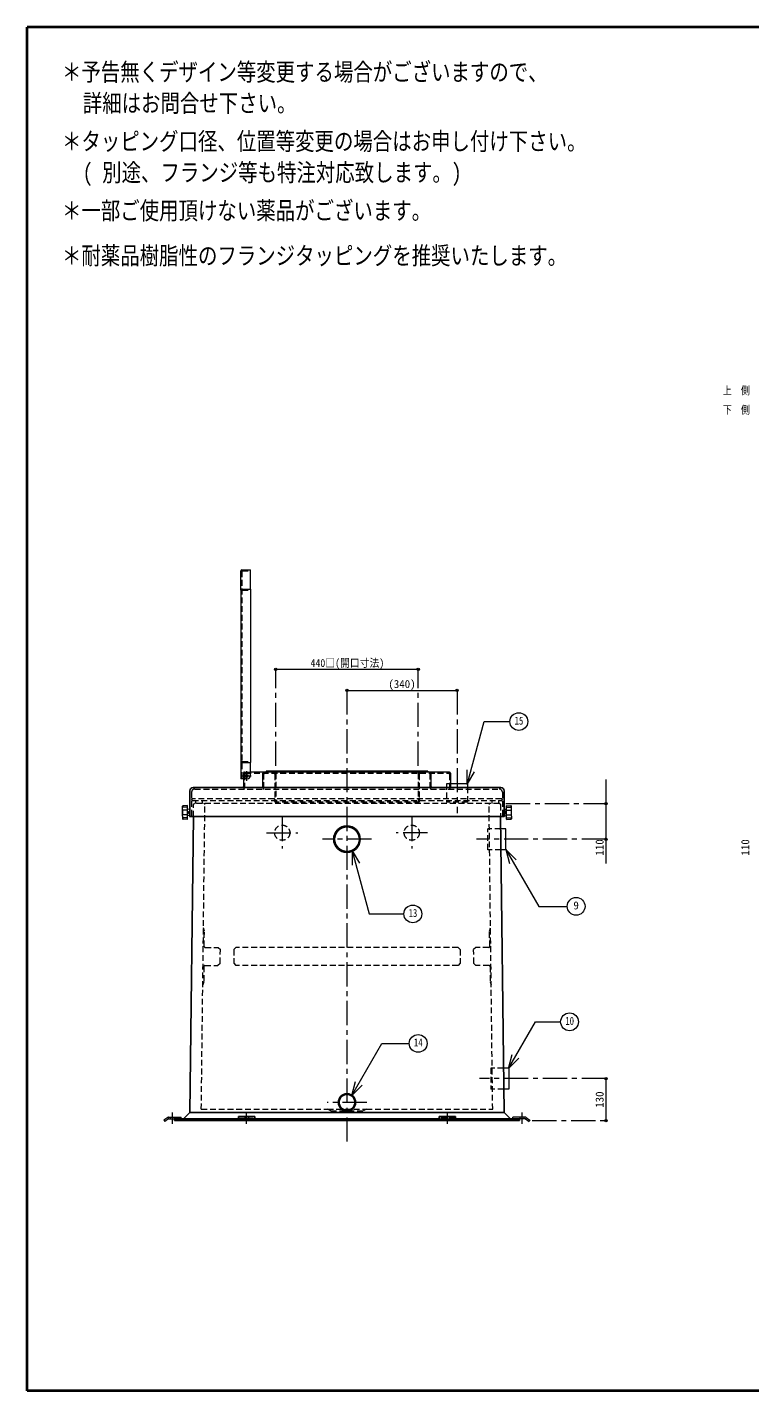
# Model space of a CAD drawing. Units: millimetres, scale not verified. Extents: x -3184 to 2891, y -2037 to 2178.
# Drawn here: x -3184 to -953, y -2037 to 2178 of the extents above; entities that cross this region are included whole.
import ezdxf
from ezdxf.enums import TextEntityAlignment as Align

# ---------------------------------------------------------------- set-up
doc = ezdxf.new("R2010")
doc.units = ezdxf.units.MM
doc.header["$LTSCALE"] = 15
doc.header["$PDMODE"] = 32
doc.header["$PDSIZE"] = 7.5
doc.linetypes.add('CHAIN1', pattern=[8, 5, -1, 1, -1])
doc.linetypes.add('DASHED1', pattern=[1.8, 1.2, -0.6])
doc.layers.add('0-0', color=7, linetype='Continuous', lineweight=18)
doc.styles.add('ＭＳ ゴシック', font='')
doc.styles.get('ＭＳ ゴシック').set_extended_font_data('MS Gothic')

msp = doc.modelspace()

# ---------------------------------------------------------------- linework, layer by layer
at = {"layer": '0-0', "color": 1, "lineweight": 40}
for p, q in [((-3184.2, -2037.13), (-3184.2, 2177.87)), ((2890.8, 2177.87), (-3184.2, 2177.87)), ((2890.8, -2037.13), (-3184.2, -2037.13))]:
    msp.add_line(p, q, dxfattribs=at)
at = {"layer": '0-0', "color": 4, "lineweight": 9}
for p, q in [((-2524.7, 437.87), (-2524.7, 497.87)), ((-2521.7, 500.87), (-2494.7, 500.87)), ((-2494.7, 440.87), (-2494.7, 500.87)), ((-1976.7, 192.87), (-2416.7, 192.87)), ((-2196.7, 127.87), (-1856.7, 127.87)), ((-2524.7, -92.13), (-2524.7, -145.13)), ((-2494.7, -135.13), (-2494.7, -95.13)), ((-2453.7, -125.13), (-2494.7, -125.13)), ((-1879.7, -125.13), (-1939.7, -125.13)), ((-2504.7, -145.13), (-2524.7, -145.13)), ((-2516.7, -145.13), (-2516.7, -169.13)), ((-1876.7, -128.13), (-1876.7, -169.13)), ((-1824.2, -161.13), (-1876.7, -161.13)), ((-1824.2, -161.13), (-1824.2, -172.13)), ((-1396.7, -147.13), (-1396.7, -407.13)), ((-1705.58, -299.63), (-1721.97, -299.63)), ((-1705.58, -364.63), (-1705.58, -299.63)), ((-1705.58, -364.63), (-1721.2, -364.63)), ((-1396.7, -1072.13), (-1396.7, -1202.13))]:
    msp.add_line(p, q, dxfattribs=at)
at = {"layer": '0-0', "color": 4, "linetype": 'DASHED1', "lineweight": 9}
for p, q in [((-2521.7, 496.37), (-2521.7, -145.13)), ((-2520.2, 497.87), (-2494.7, 497.87)), ((-2520.2, 437.87), (-2494.7, 437.87)), ((-2520.2, -92.13), (-2494.7, -92.13)), ((-2513.7, -125.13), (-2494.7, -125.13)), ((-2426.7, -122.13), (-2426.7, -125.13)), ((-1966.7, -122.13), (-1966.7, -125.13)), ((-2516.7, -128.13), (-2516.7, -145.13)), ((-2513.7, -131.13), (-2513.7, -174.13)), ((-2510.7, -128.13), (-1882.7, -128.13)), ((-2453.7, -174.13), (-2453.7, -131.13)), ((-2419.7, -131.13), (-2419.7, -217.13)), ((-2416.7, -128.13), (-2416.7, -217.13)), ((-1976.7, -128.13), (-1976.7, -217.13)), ((-1973.7, -131.13), (-1973.7, -217.13)), ((-1939.7, -174.13), (-1939.7, -131.13)), ((-1879.7, -131.13), (-1879.7, -174.13)), ((-1824.2, -172.13), (-1824.2, -217.13)), ((-2644.2, -212.13), (-2644.2, -222.13)), ((-1973.7, -217.13), (-2419.7, -217.13)), ((-1824.2, -217.13), (-1889.2, -217.13)), ((-1749.2, -212.13), (-1749.2, -222.13)), ((-1761.58, -364.63), (-1761.58, -299.63)), ((-1721.97, -299.63), (-1761.58, -299.63)), ((-1721.2, -364.63), (-1761.58, -364.63)), ((-2637.19, -616.63), (-2640.07, -606.63)), ((-2637.74, -663.59), (-2637.19, -616.63)), ((-2634.74, -666.63), (-2594.56, -666.63)), ((-2594.56, -666.63), (-2587.86, -673.41)), ((-2588.36, -715.9), (-2587.86, -673.41)), ((-1798.85, -666.63), (-1805.55, -673.41)), ((-1805.05, -715.9), (-1805.55, -673.41)), ((-1758.66, -666.63), (-1798.85, -666.63)), ((-2588.36, -715.9), (-2595.17, -722.63)), ((-1805.05, -715.9), (-1798.23, -722.63)), ((-2638.48, -725.59), (-2639.03, -772.63)), ((-2635.48, -722.63), (-2595.17, -722.63)), ((-1757.93, -722.63), (-1798.23, -722.63)), ((-1754.93, -725.59), (-1754.37, -772.63)), ((-2639.03, -772.63), (-2642.15, -782.63)), ((-1754.37, -772.63), (-1751.25, -782.63)), ((-1752.83, -1039.63), (-1752.83, -1104.63)), ((-1713.31, -1039.63), (-1752.83, -1039.63)), ((-1712.55, -1104.63), (-1752.83, -1104.63)), ((-2256.7, -1167.13), (-2136.7, -1167.13)), ((-2742.7, -1191.63), (-2742.7, -1196.63)), ((-2730.7, -1191.63), (-2730.7, -1196.63)), ((-1662.7, -1191.63), (-1662.7, -1196.63)), ((-1650.7, -1191.63), (-1650.7, -1196.63))]:
    msp.add_line(p, q, dxfattribs=at)
at = {"layer": '0-0'}
for p, q in [((-2524.7, 437.87), (-2524.7, -92.13)), ((-1825.11, -163.05), (-1773.01, 31.41)), ((-1773.01, 31.41), (-1693.35, 31.41)), ((-2521.7, -95.13), (-2494.7, -95.13)), ((-1939.7, -125.13), (-2453.7, -125.13)), ((-2446.7, -122.13), (-2446.7, -125.13)), ((-1946.7, -122.13), (-2446.7, -122.13)), ((-1946.7, -122.13), (-1946.7, -125.13)), ((-1825.11, -163.05), (-1825.11, -118.05)), ((-1825.11, -163.05), (-1802.61, -124.08)), ((-2456.7, -169.13), (-2456.7, -128.13)), ((-1936.7, -169.13), (-1936.7, -128.13)), ((-2705.2, -260.87), (-2705.2, -238.39)), ((-2705.19, -237.87), (-2704.8, -230.48)), ((-2689.2, -232.7), (-2703.75, -233.18)), ((-2689.2, -242.78), (-2703.75, -242.29)), ((-2689.72, -228.17), (-2702.87, -228.59)), ((-2689.2, -270.59), (-2689.2, -228.67)), ((-2683.66, -240.09), (-2689.2, -239.63)), ((-2686.45, -247.28), (-2686.45, -251.98)), ((-2685.83, -246.63), (-2683.2, -246.63)), ((-2685.83, -249.63), (-2683.2, -249.63)), ((-2685.83, -252.63), (-2683.2, -252.63)), ((-2683.2, -237.13), (-2681.7, -237.13)), ((-1710.2, -237.13), (-1711.7, -237.13)), ((-1707.58, -246.63), (-1710.2, -246.63)), ((-1707.58, -249.63), (-1710.2, -249.63)), ((-1707.58, -252.63), (-1710.2, -252.63)), ((-1709.74, -240.09), (-1704.2, -239.63)), ((-1706.95, -247.28), (-1706.95, -251.98)), ((-1704.2, -270.59), (-1704.2, -228.67)), ((-1704.2, -232.7), (-1689.65, -233.18)), ((-1704.2, -242.78), (-1689.65, -242.29)), ((-1703.69, -228.17), (-1690.54, -228.59)), ((-1688.22, -237.87), (-1688.61, -230.48)), ((-1688.2, -260.87), (-1688.2, -238.39)), ((-2705.19, -261.39), (-2704.8, -268.78)), ((-2689.2, -256.48), (-2703.75, -256.97)), ((-2689.2, -266.56), (-2703.75, -266.08)), ((-2689.72, -271.09), (-2702.87, -270.67)), ((-2683.66, -259.17), (-2689.2, -259.63)), ((-1709.74, -259.17), (-1704.2, -259.63)), ((-1704.2, -256.48), (-1689.65, -256.97)), ((-1704.2, -266.56), (-1689.65, -266.08)), ((-1703.69, -271.09), (-1690.54, -270.67)), ((-1688.22, -261.39), (-1688.61, -268.78)), ((-2180.67, -367.73), (-2158.17, -406.7)), ((-2180.67, -367.73), (-2180.67, -412.73)), ((-1706.13, -363.79), (-1694.49, -407.26)), ((-1706.13, -363.79), (-1604.57, -539.71)), ((-1706.13, -363.79), (-1674.31, -395.61)), ((-1604.57, -539.71), (-1516.41, -539.71)), ((-1697.82, -1041.29), (-1614.37, -896.75)), ((-1614.37, -896.75), (-1536.7, -896.75)), ((-1697.82, -1041.29), (-1686.17, -997.82)), ((-1697.82, -1041.29), (-1666, -1009.47)), ((-1696.83, -1039.63), (-1713.31, -1039.63)), ((-1696.83, -1039.63), (-1696.83, -1104.63)), ((-2182.05, -1124.69), (-2170.4, -1081.22)), ((-2182.05, -1124.69), (-2150.23, -1092.87)), ((-1696.83, -1104.63), (-1712.55, -1104.63)), ((-2750.49, -1192.52), (-2762, -1200.52)), ((-2762, -1200.52), (-2759.14, -1204.63)), ((-2748.28, -1197.08), (-2759.14, -1204.63)), ((-2747.63, -1191.63), (-2709.2, -1191.63)), ((-2746.85, -1196.63), (-2729.2, -1196.63)), ((-2709.2, -1196.63), (-2709.2, -1191.63)), ((-1684.2, -1196.63), (-1684.2, -1191.63)), ((-1645.77, -1191.63), (-1684.2, -1191.63)), ((-1646.55, -1196.63), (-1664.2, -1196.63)), ((-1645.13, -1197.08), (-1634.26, -1204.63)), ((-1642.92, -1192.52), (-1631.41, -1200.52)), ((-1631.41, -1200.52), (-1634.26, -1204.63))]:
    msp.add_line(p, q, dxfattribs=at)
at = {"layer": '0-0', "color": 4, "linetype": 'CHAIN1', "lineweight": 9}
for p, q in [((-2416.7, -105.13), (-2416.7, 192.87)), ((-1976.7, -105.13), (-1976.7, 192.87)), ((-2196.7, 127.87), (-2196.7, -1277.13)), ((-1856.7, 127.87), (-1856.7, -252.13)), ((-2507.2, -121.63), (-2507.2, -151.63)), ((-2522.2, -136.63), (-2492.2, -136.63)), ((-1705.7, -222.13), (-1396.7, -222.13)), ((-2396.7, -263.63), (-2396.7, -360.63)), ((-1996.7, -263.63), (-1996.7, -360.63)), ((-2445.2, -312.13), (-2348.2, -312.13)), ((-2120.7, -332.13), (-2272.7, -332.13)), ((-1948.2, -312.13), (-2045.2, -312.13)), ((-1396.7, -332.13), (-1796.58, -332.13)), ((-1396.7, -1072.13), (-1787.83, -1072.13)), ((-2736.7, -1176.63), (-2736.7, -1211.63)), ((-2506.7, -1211.63), (-2506.7, -1175.63)), ((-2135.2, -1145.63), (-2258.2, -1145.63)), ((-1886.7, -1211.63), (-1886.7, -1175.63)), ((-1656.7, -1176.63), (-1656.7, -1211.63)), ((-1624.2, -1202.13), (-1396.7, -1202.13))]:
    msp.add_line(p, q, dxfattribs=at)
at = {"layer": '0-0', "color": 5, "lineweight": 25}
for p, q in [((-2681.7, -182.13), (-2681.7, -262.13)), ((-2671.7, -172.13), (-1721.7, -172.13)), ((-1711.7, -182.13), (-1711.7, -262.13)), ((-2681.7, -262.13), (-1711.7, -262.13)), ((-2681.7, -1177.13), (-2671, -262.13)), ((-1722.4, -262.13), (-1711.7, -1177.13)), ((-2681.7, -1177.13), (-2701.7, -1196.63)), ((-2681.7, -1177.13), (-1711.7, -1177.13)), ((-1711.7, -1177.13), (-1691.7, -1196.63)), ((-2729.2, -1196.63), (-2729.2, -1202.13)), ((-2531.7, -1196.63), (-2729.2, -1196.63)), ((-1664.2, -1202.13), (-2729.2, -1202.13)), ((-2531.7, -1189.13), (-2531.7, -1202.13)), ((-2531.7, -1189.13), (-2481.7, -1189.13)), ((-2531.7, -1198.02), (-2481.7, -1198.02)), ((-2481.7, -1189.13), (-2481.7, -1202.13)), ((-2481.7, -1196.63), (-1911.7, -1196.63)), ((-1911.7, -1189.13), (-1911.7, -1202.13)), ((-1861.7, -1189.13), (-1911.7, -1189.13)), ((-1861.7, -1198.02), (-1911.7, -1198.02)), ((-1861.7, -1189.13), (-1861.7, -1202.13)), ((-1861.7, -1196.63), (-1664.2, -1196.63)), ((-1664.2, -1196.63), (-1664.2, -1202.13))]:
    msp.add_line(p, q, dxfattribs=at)
at = {"layer": '0-0', "linetype": 'DASHED1'}
for p, q in [((-2676.7, -187.13), (-2676.7, -262.13)), ((-1719.7, -207.13), (-2673.7, -207.13)), ((-2666.7, -177.13), (-1726.7, -177.13)), ((-1716.7, -187.13), (-1716.7, -262.13)), ((-2673.7, -212.13), (-1719.7, -212.13)), ((-2671, -262.13), (-2670.57, -225.09)), ((-1725.84, -222.13), (-2667.57, -222.13)), ((-2664.2, -212.13), (-2664.2, -222.13)), ((-2646.7, -1167.13), (-2635.55, -225.17)), ((-1746.7, -1167.13), (-1757.85, -225.17)), ((-1729.2, -212.13), (-1729.2, -222.13)), ((-1722.84, -225.09), (-1722.4, -262.13)), ((-2539.94, -666.63), (-2546.7, -673.39)), ((-2546.7, -673.39), (-2546.7, -715.87)), ((-1853.46, -666.63), (-2539.94, -666.63)), ((-1846.7, -673.39), (-1853.46, -666.63)), ((-1846.7, -673.39), (-1846.7, -715.87)), ((-2546.7, -715.87), (-2539.94, -722.63)), ((-1846.7, -715.87), (-1853.46, -722.63)), ((-1853.46, -722.63), (-2539.94, -722.63)), ((-2646.7, -1167.13), (-2256.7, -1167.13)), ((-2246.7, -1172.13), (-2256.7, -1167.13)), ((-2246.7, -1172.13), (-2146.7, -1172.13)), ((-2136.7, -1167.13), (-2146.7, -1172.13)), ((-2136.7, -1167.13), (-1746.7, -1167.13)), ((-2531.7, -1194.13), (-2481.7, -1194.13)), ((-2481.7, -1196.63), (-2531.7, -1196.63)), ((-2512.7, -1189.13), (-2512.7, -1194.13)), ((-2500.7, -1189.13), (-2500.7, -1194.13)), ((-1861.7, -1194.13), (-1911.7, -1194.13)), ((-1911.7, -1196.63), (-1861.7, -1196.63)), ((-1892.7, -1189.13), (-1892.7, -1194.13)), ((-1880.7, -1189.13), (-1880.7, -1194.13))]:
    msp.add_line(p, q, dxfattribs=at)
at = {"layer": '0-0'}
for points in [[(-2521.7, 440.87), (-2494.7, 440.87), (-2494.7, -95.13)], [(-2683.2, -237.13), (-2683.2, -262.13), (-2681.7, -262.13)], [(-1710.2, -237.13), (-1710.2, -262.13), (-1711.7, -262.13)], [(-2180.67, -367.73), (-2128.29, -563.2), (-2020.75, -563.2)], [(-2182.05, -1124.69), (-2088.96, -963.46), (-2004.35, -963.46)]]:
    msp.add_lwpolyline(points, dxfattribs=at)
at = {"layer": '0-0', "color": 4, "linetype": 'DASHED1', "lineweight": 9}
for points in [[(-1876.7, -161.13), (-1889.2, -161.13), (-1889.2, -217.13)], [(-1755.66, -663.59), (-1756.22, -616.63), (-1753.34, -606.63)]]:
    msp.add_lwpolyline(points, dxfattribs=at)
at = {"layer": '0-0'}
for centre in [(-1665.85, 31.41), (-1993.25, -563.2), (-1488.91, -539.71), (-1509.2, -896.75), (-1976.85, -963.46)]:
    msp.add_circle(centre, 27.5, dxfattribs=at)
at = {"layer": '0-0', "color": 4, "lineweight": 9}
msp.add_circle((-2507.2, -136.63), 5, dxfattribs=at)
at = {"layer": '0-0', "color": 4, "linetype": 'DASHED1', "lineweight": 9}
for centre in [(-2396.7, -312.13), (-1996.7, -312.13)]:
    msp.add_circle(centre, 23.5, dxfattribs=at)
at = {"layer": '0-0', "color": 5, "lineweight": 25}
for centre, radius in [((-2196.7, -332.13), 41), ((-2196.7, -332.13), 38.15), ((-2196.7, -1145.63), 26.5), ((-2196.7, -1145.63), 24.3)]:
    msp.add_circle(centre, radius, dxfattribs=at)
at = {"layer": '0-0', "color": 4, "lineweight": 9}
for centre, radius, start, end in [((-2521.7, 497.87), 3, 90, 180), ((-1879.7, -128.13), 3, 0, 90), ((-2504.7, -135.13), 10, 270, 0), ((-2519.7, -169.13), 3, 270, 0), ((-1873.7, -169.13), 3, 180, 260.40593), ((-1873.7, -169.13), 3, 260.40593, 270)]:
    msp.add_arc(centre, radius, start, end, dxfattribs=at)
at = {"layer": '0-0', "color": 4, "linetype": 'DASHED1', "lineweight": 9}
for centre, radius, start, end in [((-2520.2, 496.37), 1.5, 90, 180), ((-2520.2, 436.37), 1.5, 90, 180), ((-2520.2, -90.63), 1.5, 180, 270), ((-2513.7, -128.13), 3, 90, 180), ((-2419.7, -128.13), 3, 0, 90), ((-1973.7, -128.13), 3, 90, 180), ((-2510.7, -131.13), 3, 90, 180), ((-2450.7, -131.13), 3, 90, 180), ((-2422.7, -131.13), 3, 0, 90), ((-1970.7, -131.13), 3, 90, 180), ((-1942.7, -131.13), 3, 0, 90), ((-1882.7, -131.13), 3, 0, 90), ((-2516.7, -174.13), 3, 270, 0), ((-2456.7, -174.13), 3, 270, 0), ((-2422.7, -210.13), 3, 0, 90), ((-1970.7, -210.13), 3, 90, 180), ((-1936.7, -174.13), 3, 180, 270), ((-1876.7, -174.13), 3, 180, 270), ((-2422.7, -215.13), 3, 0, 90), ((-1970.7, -215.13), 3, 90, 180), ((-2634.74, -663.63), 3, 179.32198, 270), ((-1758.66, -663.63), 3, 270, 0.67802), ((-2635.48, -725.63), 3, 90, 179.32198), ((-1757.93, -725.63), 3, 0.67802, 90)]:
    msp.add_arc(centre, radius, start, end, dxfattribs=at)
at = {"layer": '0-0'}
for centre, radius, start, end in [((-2521.7, 437.87), 3, 90, 180), ((-2521.7, -92.13), 3, 180, 270), ((-2453.7, -128.13), 3, 90, 180), ((-1939.7, -128.13), 3, 0, 90), ((-2459.7, -169.13), 3, 270, 0), ((-1933.7, -169.13), 3, 180, 270), ((-2695.2, -238.39), 10, 176.98087, 180), ((-2702.8, -230.59), 2, 91.84585, 176.98087), ((-2650.37, -249.63), 54.34, 172.70127, 187.29873), ((-2703.77, -242.79), 0.5, 88.09085, 172.70127), ((-2702.13, -230.13), 2.07, 141.26695, 176.97243), ((-2694.24, -230.21), 9.96, 178.90936, 197.37998), ((-2689.7, -228.67), 0.5, 0, 91.84585), ((-2684.89, -248.16), 1.79, 121.62812, 150.75937), ((-2684.35, -248.13), 2.11, 134.62454, 225.37546), ((-2684.35, -251.13), 2.11, 134.62454, 225.37546), ((-2684.89, -251.1), 1.79, 209.24063, 238.37188), ((-2683.7, -240.59), 0.5, 0, 85.23636), ((-1709.7, -240.59), 0.5, 94.76364, 180), ((-1708.52, -248.16), 1.79, 29.24063, 58.37188), ((-1709.06, -248.13), 2.11, 314.62454, 45.37546), ((-1709.06, -251.13), 2.11, 314.62454, 45.37546), ((-1708.52, -251.1), 1.79, 301.62812, 330.75937), ((-1703.7, -228.67), 0.5, 88.15415, 180), ((-1690.6, -230.59), 2, 3.01913, 88.15415), ((-1699.16, -230.21), 9.96, 342.62002, 1.09064), ((-1689.64, -242.79), 0.5, 7.29873, 91.90915), ((-1691.27, -230.13), 2.07, 3.02757, 38.73305), ((-1743.04, -249.63), 54.34, 352.70127, 7.29873), ((-1698.2, -238.39), 10, 0, 3.01913), ((-2695.2, -260.87), 10, 180, 183.01913), ((-2702.8, -268.67), 2, 183.01913, 268.15415), ((-2703.77, -256.47), 0.5, 187.29873, 271.90915), ((-2694.24, -269.05), 9.96, 162.62002, 181.09064), ((-2702.13, -269.13), 2.07, 183.02757, 218.73305), ((-2689.7, -270.59), 0.5, 268.15415, 0), ((-2683.7, -258.67), 0.5, 274.76364, 0), ((-1709.7, -258.67), 0.5, 180, 265.23636), ((-1703.7, -270.59), 0.5, 180, 271.84585), ((-1690.6, -268.67), 2, 271.84585, 356.98087), ((-1689.64, -256.47), 0.5, 268.09085, 352.70127), ((-1699.16, -269.05), 9.96, 358.90936, 17.37998), ((-1691.27, -269.13), 2.07, 321.26695, 356.97243), ((-1698.2, -260.87), 10, 356.98087, 0), ((-2747.63, -1196.63), 5, 90, 124.8085), ((-2746.85, -1199.13), 2.5, 90, 124.8085), ((-1646.55, -1199.13), 2.5, 55.1915, 90), ((-1645.77, -1196.63), 5, 55.1915, 90)]:
    msp.add_arc(centre, radius, start, end, dxfattribs=at)
at = {"layer": '0-0', "color": 5, "lineweight": 25}
for centre, start, end in [((-2671.7, -182.13), 90, 180), ((-1721.7, -182.13), 0, 90)]:
    msp.add_arc(centre, 10, start, end, dxfattribs=at)
at = {"layer": '0-0', "linetype": 'DASHED1'}
for centre, radius, start, end in [((-2666.7, -187.13), 10, 90, 180), ((-2673.7, -210.13), 3, 90, 180), ((-1726.7, -187.13), 10, 0, 90), ((-1719.7, -210.13), 3, 0, 90), ((-2673.7, -215.13), 3, 90, 180), ((-2667.57, -225.13), 3, 90, 179.3299), ((-2638.55, -225.13), 3, 359.32198, 90), ((-1754.85, -225.13), 3, 90, 180.67802), ((-1725.84, -225.13), 3, 0.6701, 90), ((-1719.7, -215.13), 3, 0, 90)]:
    msp.add_arc(centre, radius, start, end, dxfattribs=at)
at = {"layer": '0-0', "color": 1}
for p in [(-2416.7, 192.87), (-1976.7, 192.87), (-2196.7, 127.87), (-1856.7, 127.87), (-1396.7, -222.13), (-1396.7, -332.13), (-1396.7, -1072.13), (-1396.7, -1202.13)]:
    msp.add_point(p, dxfattribs=at)

# ---------------------------------------------------------------- texts
at = {"layer": '0-0', "style": 'ＭＳ ゴシック'}
for s, height, width, p in [('＊予告無くデザイン等変更する場合がございますので、', 54.99, 0.8, (-3077.06, 1995.73)), ('詳細はお問合せ下さい。', 54.99, 0.8, (-3012.77, 1899.3)), ('＊タッピング口径、位置等変更の場合はお申し付け下さい。', 54.99, 0.8, (-3077.06, 1781.44)), ('( 別途、フランジ等も特注対応致します。)', 54.99, 0.8, (-3012.77, 1685.01)), ('＊一部ご使用頂けない薬品がございます。', 54.99, 0.8, (-3077.06, 1567.16)), ('＊耐薬品樹脂性のフランジタッピングを推奨いたします。', 54.99, 0.8, (-3077.06, 1427.87)), ('上\u3000側', 24.74, 0.8, (-1035.52, 1035.31)), ('下\u3000側', 24.74, 0.8, (-1035.52, 975.31)), ('440□(開口寸法)', 24.74, 0.9, (-2309.2, 192.87)), ('15', 24.74, 0.8, (-1678.98, 14.54)), ('13', 24.74, 0.8, (-2006.38, -580.08)), ('10', 24.74, 0.8, (-1522.33, -913.63)), ('14', 24.74, 0.8, (-1989.97, -980.33))]:
    msp.add_text(s, height=height, dxfattribs=dict(at, width=width)).set_placement(p, align=Align.BOTTOM_LEFT)
for s, p in [('(340)', (-2068.89, 127.87)), ('9', (-1497.34, -556.59))]:
    msp.add_text(s, height=24.74, dxfattribs=at).set_placement(p, align=Align.BOTTOM_LEFT)
for s, p in [('110', (-1396.7, -382.76)), ('110', (-946.7, -382.76)), ('130', (-1396.7, -1162.44))]:
    msp.add_text(s, height=24.74, rotation=90, dxfattribs=at).set_placement(p, align=Align.BOTTOM_LEFT)

doc.saveas('drawing.dxf')
